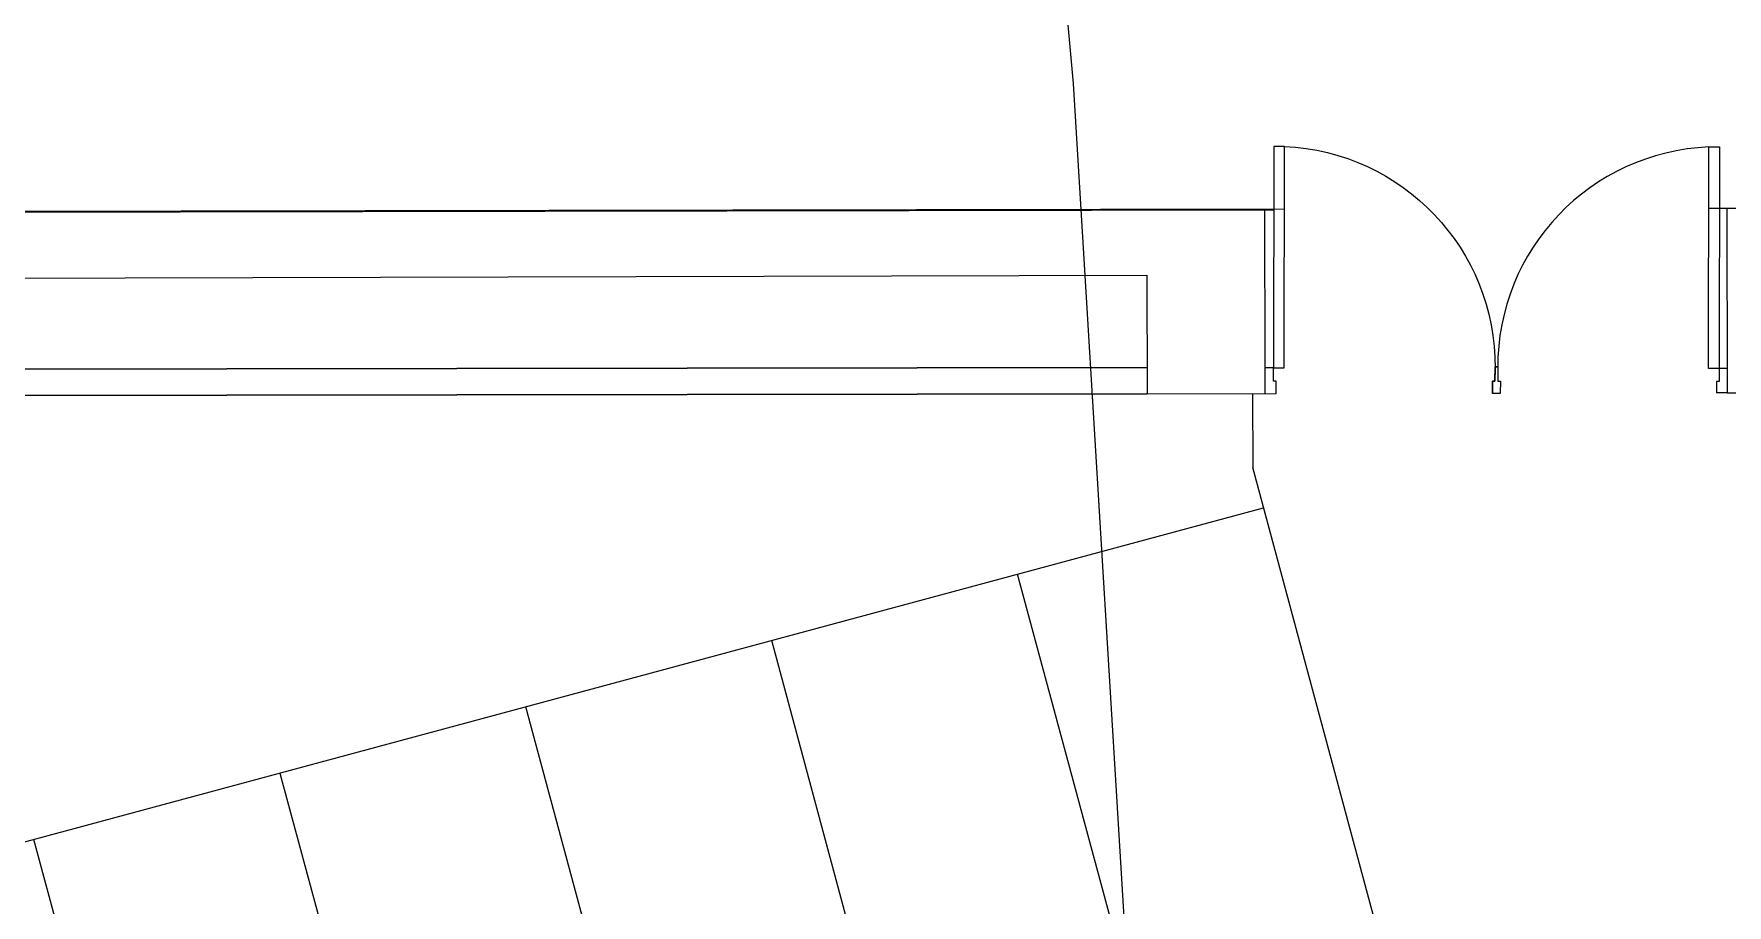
# Model space of a CAD drawing. Header units: millimetres. Extents: x 586 to 1010, y 369 to 668.
# Drawn here: x 686.23 to 692.66, y 485.29 to 488.6 of the extents above; entities that cross this region are included whole.
import ezdxf

# ---------------------------------------------------------------- set-up
doc = ezdxf.new("R2010")
doc.units = ezdxf.units.MM
doc.layers.add('0 new', color=7, linetype='Continuous', lineweight=0)
doc.layers.add('plan line', color=7, linetype='Continuous', lineweight=15)

msp = doc.modelspace()

# ---------------------------------------------------------------- linework, layer by layer
at = {"lineweight": 25}
msp.add_line((690.904, 487.3326), (690.9031, 487.9349), dxfattribs=at)
at = {"color": 254, "lineweight": 25}
msp.add_lwpolyline([(689.8337, 492.1815), (690.1759, 488.4115), (690.4154, 484.4785), (690.0845, 476.9938), (689.3336, 473.1547), (688.3608, 469.8797), (686.2511, 464.8661), (683.9126, 461.3997), (682.5666, 460.2275), (680.996, 459.5586), (679.5611, 459.5542), (677.9508, 460.093), (676.3268, 461.1084), (674.7345, 462.5092), (671.8263, 466.1029), (669.833, 469.6129), (668.248, 474.1002), (667.65, 477.9454), (667.5806, 481.7471), (668.167, 489.4834)], dxfattribs=at)
for points in [[(671.7124, 620.7085), (706.7355, 621.773), (754.2598, 613.8303), (814.6609, 600.1481), (855.7567, 598.0104), (895.0671, 567.0647), (920.0096, 542.0176), (952.0084, 521.2476), (977.2234, 504.6526), (979.6352, 479.2339), (986.3437, 463.8549), (988.7975, 462.3853)], [(654.944, 595.4717), (670.2671, 587.3174), (714.302, 595.1648), (787.0891, 595.1648), (819.3936, 580.9441), (821.0297, 562.8505), (813.4907, 552.7881), (808.7339, 539.6711), (796.4072, 534.7059), (791.0222, 527.249), (791.0222, 507.547), (797.3007, 476.5274), (814.9752, 463.8897), (836.1481, 474.6816), (874.0221, 478.5878), (885.7286, 462.7333), (863.0042, 436.0794), (845.7887, 420.6845), (845.1044, 408.6747)], [(639.2065, 583.4381), (644.7272, 575.638), (657.7961, 553.4401), (668.4043, 543.9291), (682.5178, 548.7307), (692.9838, 555.4778), (711.9339, 556.5828), (734.3456, 532.1334), (750.593, 477.7475), (754.1369, 444.164), (776.4657, 425.4473), (782.6172, 412.2355)]]:
    msp.add_spline(points, degree=3, dxfattribs=at)
at = {"layer": '0 new', "ltscale": 50}
for p, q in [((690.9039, 487.2349), (690.904, 487.3326)), ((692.6561, 487.3303), (692.6563, 487.2377)), ((691.7961, 487.2352), (691.7658, 487.2353)), ((692.6563, 487.2377), (692.616, 487.2377))]:
    msp.add_line(p, q, dxfattribs=at)
at = {"layer": 'plan line'}
for p, q in [((690.9372, 488.1724), (690.9361, 487.3325)), ((690.9761, 487.3325), (690.9771, 488.1723)), ((692.5861, 487.3296), (692.5872, 488.1702)), ((692.5872, 488.1703), (692.6272, 488.1702)), ((692.6272, 488.1702), (692.6256, 487.3304)), ((672.8033, 487.9063), (690.9768, 487.935)), ((690.9368, 487.9303), (681.7052, 487.9144)), ((692.5869, 487.9375), (708.8552, 487.9632)), ((692.6552, 487.9377), (692.6563, 487.2377)), ((684.8556, 487.6694), (690.4556, 487.6842)), ((690.4556, 487.6842), (690.4563, 487.2342)), ((690.9361, 487.3325), (690.9061, 487.3326)), ((690.936, 487.2825), (690.9361, 487.3325)), ((690.9361, 487.3325), (690.9761, 487.3325)), ((691.7758, 487.2814), (691.7759, 487.3366)), ((691.7759, 487.3314), (691.7758, 487.2814)), ((691.7862, 487.3368), (691.7759, 487.3369)), ((691.7759, 487.3369), (691.7862, 487.3368)), ((691.7862, 487.3368), (691.7862, 487.2814)), ((691.7862, 487.3314), (691.7862, 487.2814)), ((692.6268, 487.3295), (692.5861, 487.3296)), ((692.6261, 487.3295), (692.626, 487.2803)), ((692.6561, 487.3303), (692.6261, 487.3295)), ((690.946, 487.2825), (690.936, 487.2825)), ((690.9459, 487.235), (690.946, 487.2825)), ((691.7658, 487.2815), (691.7658, 487.2351)), ((691.7758, 487.2814), (691.7658, 487.2815)), ((691.7658, 487.2351), (691.7658, 487.2815)), ((691.7658, 487.2815), (691.7758, 487.2814)), ((691.7862, 487.2814), (691.7962, 487.2814)), ((691.7862, 487.2814), (691.7962, 487.2814)), ((691.7962, 487.2814), (691.7961, 487.2352)), ((691.7962, 487.2814), (691.7961, 487.2352)), ((692.626, 487.2803), (692.616, 487.2804)), ((692.616, 487.2804), (692.616, 487.2377)), ((690.4563, 487.2342), (690.9459, 487.235)), ((690.8563, 487.2348), (690.8568, 486.9542)), ((692.6563, 487.2377), (692.9063, 487.2381)), ((692.5848, 480.5454), (690.8568, 486.9542)), ((685.3094, 485.2945), (690.898, 486.8014)), ((691.5701, 480.598), (689.9653, 486.5499)), ((690.5847, 480.5422), (689.0326, 486.2984)), ((689.5757, 480.5733), (688.0998, 486.0469)), ((687.1671, 485.7954), (688.5844, 480.5391)), ((687.5722, 480.5826), (686.2344, 485.5439))]:
    msp.add_line(p, q, dxfattribs=at)
at = {"layer": 'plan line', "lineweight": 30}
for p, q in [((690.4562, 487.3342), (685.2062, 487.3259)), ((690.4563, 487.2342), (685.3063, 487.2261))]:
    msp.add_line(p, q, dxfattribs=at)
at = {"layer": 'plan line'}
msp.add_lwpolyline([(690.9361, 487.3325), (690.9761, 487.3325), (690.9771, 488.1723), (690.9372, 488.1724)], close=True, dxfattribs=at)
for points in [[(690.9771, 488.1723, -0.403785), (691.7759, 487.3314)], [(692.5872, 488.1702, 0.403785), (691.7862, 487.3314)]]:
    msp.add_lwpolyline(points, format="xyb", dxfattribs=at)

doc.saveas('drawing.dxf')
